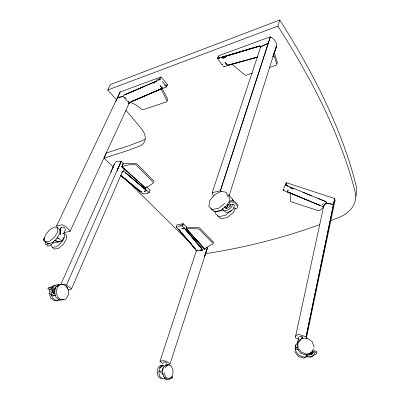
<?xml version="1.0" encoding="UTF-8"?>
<svg xmlns="http://www.w3.org/2000/svg" width="400" height="400" viewBox="0 0 400 400"><rect width="100%" height="100%" fill="white"/><g stroke="black" fill="none" stroke-linecap="round" stroke-linejoin="round"><path stroke-width="0.6" d="M59.74 229.56L59.73 233.61L56.58 238.905L51.775 242.905L47.625 243.7L43.26 240.035L43.33 239.285L44.375 239.08M146.21 187.2C146.265 187.86 145.13 188.535 145.775 187.9L153.12 183.225A1.445 0.805 22.1 0 0 153.055 182.185L136.58 165.375A1.485 0.84 23.6 0 0 134.92 164.685L129.005 164.785L121.96 166.61L123.32 163.5L135.49 163.345A1.485 0.845 23.6 0 1 137.145 164.035L153.615 180.88A1.44 0.805 22.1 0 1 153.675 181.92M182.18 225.655L182.69 225.47L183.295 223.775L177.055 224.79L176.505 227.13L195.85 249.69L196.27 251.035L159.97 361.375L163.16 363.815M120.1 92.01L160.615 77.05L161.24 77.14L167.405 84.5L166.23 86.945L131.245 101.665L162.58 88.205L160.11 85.69L162.58 88.205L150.68 93.375M123.89 171.05L124.03 168.42M229.14 195.785L273.015 56.58L276.645 45.955A11.815 9.195 18.7 0 0 273.865 39.365L270.345 36.78L268.305 43.2L260.74 46.82L212.175 192.675A14.16 8.195 17.7 0 0 213.39 195.68M215.455 211.675L215.35 213.495L218.835 216.59L225.135 215.425L231.27 210.48M284.03 188.205L283.885 187.84L286.16 183.015L286.845 182.87L334.755 198.54L333.43 204.44L326.685 203.235L326.465 202.15L325.87 201.655L317.78 198.335M163.375 362.405L163.405 361.97L164.18 361.85L165.335 362.11L166.325 362.62L166.695 363.145L166.265 363.44M163.62 374.715L159.235 371.18L162.14 371.085L163 367.77M172.72 377.235L172.755 376.825L172.05 376.3M311.405 353.8L312.515 352.085L313.15 351.79L314.55 351.815L316.81 352.98L315.675 354.69L313.65 354.95M43.745 239.03L43.815 238.285L44.86 238.075M313.25 348.6L313.155 349.525L311.29 353.05L306.305 355.09L300.695 353.27L297.125 348.445L297.265 342.93L298.1 342.12M316.96 352.43L317.01 351.94L316.195 351.245L314.755 350.78L312.72 351.05L311.655 352.285M334.965 200.71L334.755 198.54L306.145 336.845A10.735 4.54 13.5 0 1 306.3 338.46L334.965 200.71A9.425 5.635 11 0 1 334.56 201.645M220.28 190.835L268.305 43.2L260.71 46.905L260.525 46.05L259.91 46.02L221.78 57.44L259.67 45.965L221.66 57.08L217.99 58.33L218.23 59.03L217.81 58.69L217.87 57.87L218.78 55.705L270.345 36.78L220.37 190.83L212.175 192.63M298.44 349.965L295.215 348.915L295.695 344.95M64.405 232.45L70.045 231.39L129.23 103.175L130.67 102L162.58 88.205M217.99 58.33L217.87 57.87M146.5 186.815L149.99 190.315L149.93 190.71M145.62 188.15L121.92 167.105L121.785 166.49L123.32 163.5M306.07 336.775L333.43 204.44L326.685 203.235M297.635 342.135L298.755 336.87M323.28 208.235L295.5 336.595M217.75 58.31L218.565 55.86M286.1 184.745L286.34 184.98L285.985 185.585A0.565 0.39 22.6 0 1 285.665 185.09L286.1 184.745L286.57 182.825M54.375 295.785L52.18 295.91L50.305 294.34L49.525 291.7L50.155 289.065L51.52 288.89L50.895 291.53L51.675 294.175L53.55 295.75L55.75 295.625M323.76 207.74L322.61 206.495L283.725 190.55L283.805 189.135M285.78 184.95L286.29 182.885M202.3 250.125L202.195 250.55L200.795 250.84L202.35 250.625L202.025 248.98L184.255 228.09L181.835 228.75L184.255 228.09L201.93 248.71L182.625 226.015L182.69 225.47M323.33 206.095L323.5 207.15M149.37 192.17C148.22 193.755 149.895 190.935 150.095 190.47M309.43 353.535L310.505 353.885L310.825 352.815M45.675 241.38L45.06 243.34L45.805 244.74L47.79 244.51L49.725 243.085M323.475 207.225L324.435 205.065L326.715 202.75M330.355 220.73L338.235 217.735A50.17 30.39 12.3 0 0 355.025 191.575A863.47 325.87 35 0 0 277.825 26.14L279.795 20L110.38 84.56L107.705 89.995A638.425 212.03 31.6 0 1 116.87 100.09M166.38 364.62A8.575 3.005 18 0 0 170.035 364.1L207.435 247.965L204.465 256.505L207.41 247.91L206.545 247.045M162.375 81.605L166.35 86.33L165.755 86.985L166.035 87.1M276.53 46.1L272.91 56.67L276.62 46.03M186.315 229.01L186.665 227.1L183.295 223.775M204.9 249.12L186.3 228.615L197.92 228.855A1.335 0.7 18.5 0 1 199.4 229.465L212.99 243.325A1.305 0.67 17.6 0 1 212.93 244.15C211.375 244.115 204.52 248.87 204.9 249.12L186.38 228.925L186.665 227.1M182.375 225.515L183.025 223.69M51.92 291.02L54.18 290.735L55.495 287.105L59.215 284.47L56.3 284.865M311.445 354.645L312.655 352.425L314.6 353.055L313.475 355.475L310.985 356.525L308.14 355.775L306.91 354.43M312.655 352.425L312.12 353.875L310.74 354.57L309.09 354.21M309.69 354.615L310.135 353.53M113.11 167.06L60.69 284.76M113.56 165.995L114.49 163.78L110.915 172.215M160.06 78.965C161.135 79.55 159.365 80.84 159.7 79.185L160.89 77.02M67.985 289.92A10.045 3.94 22.1 0 0 71.52 288.805L121.895 172.935M62.435 284.72A9.935 3.875 21.8 0 1 66.5 284.965L121.115 161.37L123.375 163.615M115.805 101.64L120.16 91.9L56.595 225.955A11.875 5.43 23.8 0 0 59.565 229.43M225.25 206.79L226.475 208.145L228.18 204.41M113.455 167.305L104.13 158.13L106.48 153.02L129.715 145.42L141.445 140.995A22.025 13.275 25.8 0 0 144.915 138.86M166.505 86.625L167.405 84.5M313.25 355.275L312.8 356.24L310.315 357.29L307.475 356.545L305.84 354.75M60.17 229.855L61.235 227.305L62.32 227.075L63.89 227.515L65.195 228.415M60.105 229.72L61.235 227.305M235.22 208.43L233.235 212.65L227.115 217.58L220.82 218.73L217.33 215.625M63.815 233.17L65.635 229.35M170.315 377.945L169.585 379.365L168.075 380L166.635 379.105M224.42 211.32L226.55 212.555L229.835 211.755L232.945 209.225L234.6 206L232.975 204.175L231.31 207.405L228.195 209.945L224.91 210.755L222.78 209.525L222.725 208.425M122.59 96.615L117.63 97.585L122.59 96.615L124 95.105L156.605 81.155L153.465 83.495M54.405 240.6L59.06 241.555L61.905 241.01L63.94 237.135M128.92 103.71L129.23 103.175M145.72 188.005L122.195 166.66L121.99 166.975L121.96 166.61M229.75 201.95L230.33 200.91L231.995 200.575C234.895 200.9 236.87 203.49 238.19 205.855M226.475 208.145L228.495 204.5M323.425 205.76L326.465 202.15M122.25 172L122.73 171.26L123.655 171.19L149.01 192.455M322.455 204.77L323.285 203.445M67.435 288.245L67.76 287.78L67.175 287.05L65.95 286.4M123.16 171.045L122.095 172.43M186.24 228.76L204.565 249.42L204.89 249.32M53.785 241.5L51.92 244.1L49.505 245.875L47.52 246.105L47.02 245.17M121.69 172.72L122.73 171.26M145.465 188.1L145.775 187.9M295.215 348.915L296.505 347.29L297.06 347.28M159.97 361.375L159.98 361.36A8.505 2.96 17.8 0 1 166.26 361.215L170.045 364.07M310.505 353.885L311.76 352.09M176.465 226.605L176.79 227.21L176.505 227.13M164.985 367.715L167.59 365.035L170.67 365.55L172.785 368.985L172.985 373.735L171.165 377.635L168.15 378.85L165.345 376.775L164.09 372.365M53.735 294.035L54.705 293.055M162.27 365.135L159.65 367.795L158.745 372.415L160 376.8L162.81 378.86L164.825 378.055M296.8 343.9L295.56 345.105L295.155 346.39L295.415 350.59L298.95 355.38L304.52 357.185L307.27 356.06M298.93 341.315L301.01 339.295M224.805 203.315L218.61 208.325L212.285 209.555L208.825 206.495L209.77 200.655L214.6 194.745L221.125 191.43L226.375 192.26L227.87 196.935M283.775 190.53L283.4 189.875L283.58 190.06M70.045 231.39L70.075 231.3A11.775 5.31 23.9 0 0 62.265 224.74L56.645 225.855M323.6 207.39L319.64 210.405A1.535 0.895 11.6 0 1 317.92 210.53L291.385 201.86A1.525 0.9 13.3 0 1 290.3 200.815L290.28 192.74M182.625 226.015L182.39 226.175L182.185 225.71M223.5 66.21L224.395 66.43L223.595 66.235M226.04 56.16L222.495 58.66L225.775 57.295M59.555 284.425L55.84 287.035L54.425 292.165L56 297.385L59.815 300.195L63.43 299.43M52.11 287.515L55.825 284.92M51.39 287.085L54.18 285.14L55.24 285.41M162.65 365.195L160.035 368.015L162.72 365.175M48.33 287.435L51.88 286.97L53.24 287.47L54.235 288.21L54.405 288.855M296.505 347.29L296.84 347.24M124.31 94.975L159.695 79.57M146.895 95.015L132.98 101M156.46 80.095L159.895 78.635M126.63 93.95L144.46 86.335M307.57 356.53L303.735 358.11L298.185 356.305L294.665 351.53M312.11 352.105L307.11 354.15L301.48 352.32L297.895 347.485L298.035 341.95L301.785 338.305L307.385 338.215L312.245 341.705L314.12 347.18M164.96 365.26L167.675 365.415M107.705 89.995L277.825 26.14M219.68 57.975L219.25 58.135L220.05 57.84M319.57 224.715C282.605 238.015 244.35 247.79 205.5 253.66M252.465 73.13L246.615 75.09A1.87 1.37 19.7 0 1 244.435 74.61L231.915 64.225M269.425 67.455L275.86 65.305A1.925 1.46 16.6 0 0 276.745 63.76L273.69 54.7M104.13 158.13L127.42 150.655L139.175 146.29A22.155 13.19 25.6 0 0 141.375 128.73A638.425 212.03 31.6 0 0 125.795 110.22M221.78 57.44L259.56 46.12M224.165 66.605L257.755 57.035M147.53 193.195L144.3 193.91M257.835 56.975L227.585 65.275L225.135 62.49L227.585 65.275L245.5 60.39M250.58 58.995L257.035 57.215M202.27 249.53L199.735 250.04M58.64 299.905L54.42 300.795L50.605 298.005L49.035 292.83M59.69 299.845L56.07 300.61L52.26 297.815L51.21 294.355M226.81 204.615L228.45 204.47L230.21 206.31M56.725 238.13L58.235 238.035L61.905 241.01M232.975 204.175L230.725 204.615L229.895 206.47L228.155 207.995L226.245 208.55L224.965 207.905L224.84 206.34M224.035 210.43L214.755 211.71L213.905 210.8M52.31 247.445L56.465 246.675C60.665 243.605 65.6 239.19 64.33 233.375L66.355 235.06L66.395 239.115L63.3 244.38L58.53 248.34L54.375 249.095L52.31 247.445L50.74 244.695M177.78 226.34L182.19 225.535M200.76 250.445L196.27 251.035M165.98 364.91L165.72 364.915M52.415 290.15L53.995 289.775L53.82 289.13L52.825 288.39L50.565 287.83L47.91 288.35L48.095 288.995L49.99 290.06M196.765 250.455L197.615 250.375M143.005 193.63L143.045 194A0.505 0.375 84.8 0 0 143.48 193.85L143.305 193.84M55.105 293.87L53.835 293.885L52.795 292.915L52.415 291.365L52.865 289.89L51.52 288.89M169.78 378.19L172.455 378.075L172.49 377.665L171.785 377.14M299.425 336.405L300.8 336.41L302.24 336.875L303.06 337.59M220.37 190.83L220.555 190.88A13.98 7.99 18.3 0 1 221.61 191.46M162.19 365.42L160.645 365.165L158.025 367.82L157.115 372.43L158.365 376.81L161.18 378.865M167.795 365.375L165.945 365.065C161.86 367.575 161.9 372.87 163.69 376.785L166.5 378.855M229.135 195.35L232.365 199.025L232.935 200.795M293.9 188.585L289.315 187.665L293.085 189.085M54.235 240.56L59.46 241.885L53.66 242.99L53.255 242.665M186.835 227.21L198.355 227.56A1.335 0.7 18.5 0 1 199.84 228.165L213.425 242.065A1.305 0.67 17.6 0 1 213.365 242.89M233.595 207.89L235.56 208.415L237.225 208.1L237.82 207.075C236.5 204.71 234.515 202.12 231.615 201.795L229.945 202.13L229.37 203.17L230.59 204.98M57.94 237.945L58.39 238.135M121.115 161.37L121.04 161.35A8.8 4.905 24.1 0 0 116.055 161.835L114.72 163.23M306 336.745L298.655 334.385A10.76 4.525 13.2 0 0 295.705 338.185L298.805 339.245M129.945 102.205L135.505 104.56L141.635 109.145A1.68 1.065 26 0 0 143.535 109.58L166.465 101.905A1.72 1.13 25 0 0 166.96 100.635L160.895 88.715M52.36 291.605L54.48 292.335L52.345 291.525M286.205 185.33L325.535 201.51M302.84 192.23L311.83 195.9M314.96 203.315L319.97 205.39L287.32 191.765L288.15 190.105L287.32 191.765L300.18 197.155M304.345 198.895L309.05 200.855M54.625 293.44L52.315 292.025M54.81 293.52L53.37 293.085L54.335 293.795M66.595 285L71.52 288.805M138.82 190.3L141.57 191.91L138.19 189.795L120.435 175.25M166.725 380L165.285 379.105L164.5 377.04M54.18 290.735L55.05 291.38M138.19 189.795L140.835 191.95L120.6 175.24M120.6 175.365L140.835 191.95M120.58 175.23L129.2 182.37M130.16 183.165L142.82 193.88M210.85 208.665L214.315 211.74L220.635 210.525L226.81 205.535L229.5 200.72L229.855 199.17L228.345 194.485M125.005 178.66L191.615 244.185M129.75 102.615L128.185 100.945M128.43 102.32L122.835 96.14M124.695 97.09L126.085 98.63M178.495 229.125L195.85 249.69L178.495 229.125L180.615 231.535M192.89 238.23L200.58 247.27M222.095 64.73L218.3 59.485M47.11 242.785L47.625 243.7M162.145 88.195L167.6 99.23A1.72 1.13 25.1 0 1 167.105 100.5M218.5 56.15L218.61 56.4M232.735 199.445L233.31 201.205M274.345 52.785L277.265 62.235A1.925 1.46 16.6 0 1 276.7 63.635M260.765 46.43L260.835 47.54M260.525 46.05L260.61 47.795M279.795 20A856.045 327.38 35.2 0 1 356.115 185.755A49.88 30.575 12.2 0 1 355.97 196.15M57.68 227.85L57.655 231.9L54.49 237.2L49.675 241.21L45.525 242.02L43.995 239.285L45.74 234.34L49.915 229.485L54.615 226.92L57.68 227.85M60.66 230.55L60.37 234.475L60.68 230.58L60.305 230.02L60.68 230.58M222.46 65.095L222.07 64.64L222.46 65.095M181.14 225.97L180.755 226.125L181.14 225.97M302.24 336.875L301.82 338.845L302.24 336.875M57.515 286.815L56.1 291.96L57.68 297.19L61.495 300.01L65.71 299.115L68.365 294.985L68.265 289.555L65.465 285.305L61.225 284.205L57.515 286.815M297.04 343.36L298.18 342.075L297.04 343.36M121.195 161.425L117.13 170.55L121.195 161.425M283.89 189.055L283.755 189.38L283.89 189.055M164.805 85.005L165.17 85.47L164.805 85.005M148.04 192.995L147.625 193.145L148.04 192.995M300.05 339.965L298.925 341.235L300.085 339.94L300.935 339.55L300.085 339.94M163.76 365.805L162.765 366.195L163.76 365.805M146.665 190.59L144.24 191.42L146.665 190.59L125.63 172.845L146.665 190.59M63.5 233.66L62.76 233.625L63.5 233.66M288.085 186.14L287.3 185.885L288.085 186.14M128.74 103.345L128.22 102.825L128.95 103.605L128.74 103.345"/></g></svg>
